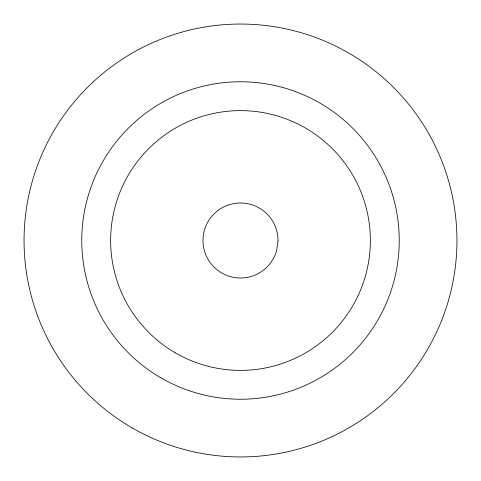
<?xml version="1.0" encoding="UTF-8"?>
<svg xmlns="http://www.w3.org/2000/svg" width="481" height="481" viewBox="0 0 481 481"><rect width="100%" height="100%" fill="white"/><g stroke="black" fill="none" stroke-linecap="round" stroke-linejoin="round"><path stroke-width="0.72" d="M278.018 240.951L276.617 250.649A37.518 37.518 0 0 1 216.041 268.945A37.518 37.518 0 0 1 225.054 206.307A37.518 37.518 0 0 1 278.018 240.951M161.135 377.964A158.73 158.73 0 0 0 399.23 240.5A158.73 158.73 0 0 0 161.135 103.036A158.73 158.73 0 0 0 161.135 377.964M175.565 352.97A129.87 129.87 0 0 0 370.37 240.5A129.87 129.87 0 0 0 175.565 128.03A129.87 129.87 0 0 0 175.565 352.97M132.275 427.952A216.45 216.45 0 0 0 456.95 240.5A216.45 216.45 0 0 0 132.275 53.048A216.45 216.45 0 0 0 132.275 427.952"/></g></svg>
